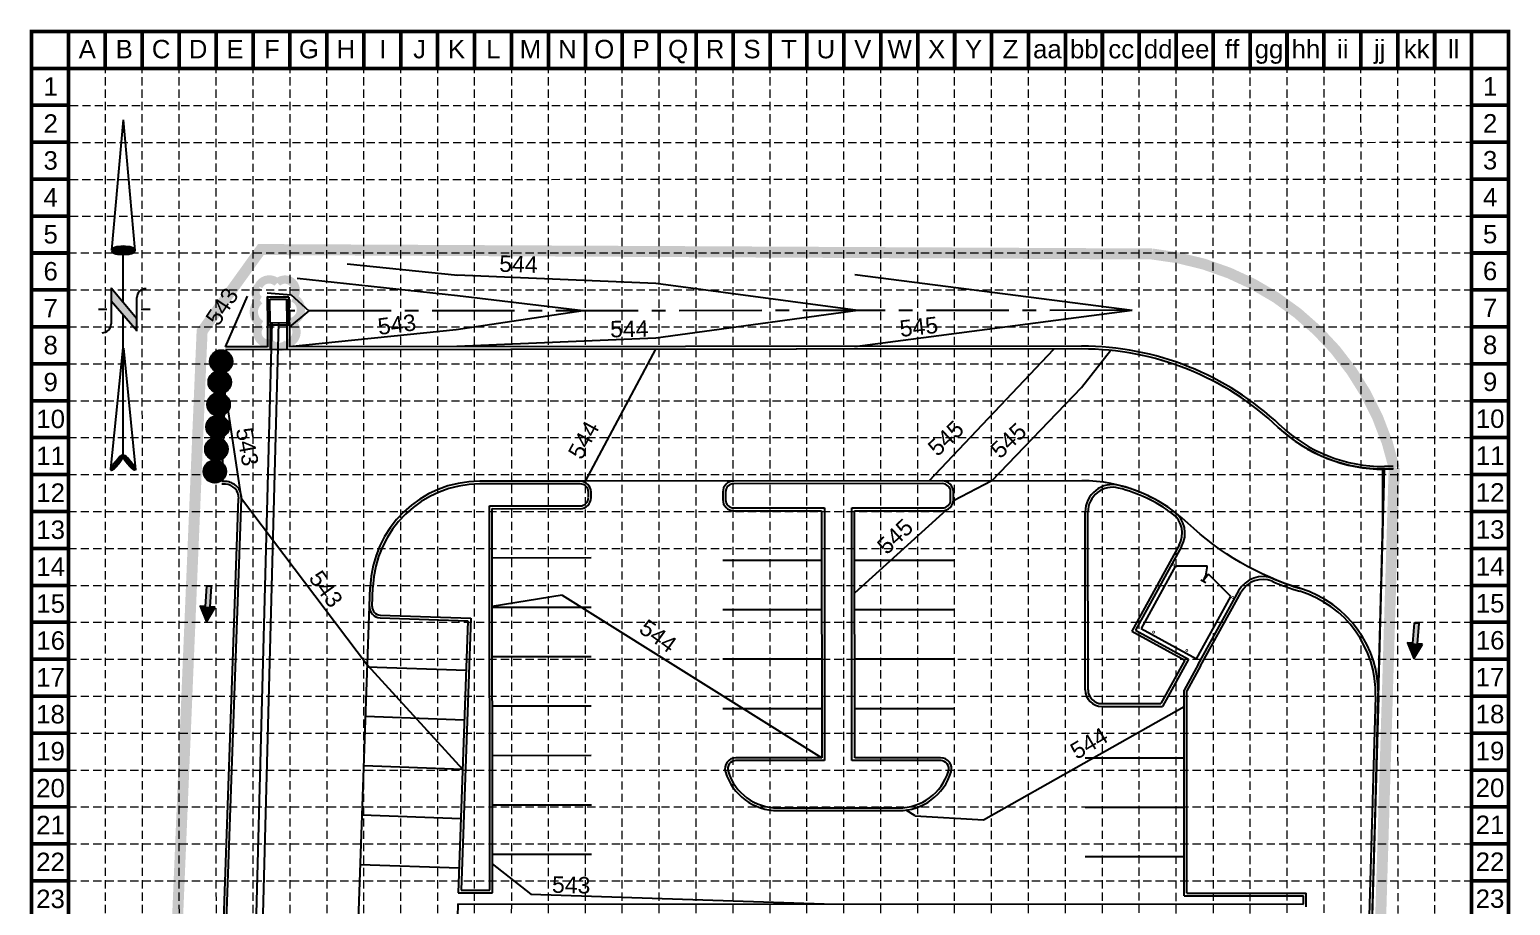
# Model space of a CAD drawing. Header units: inches. Extents: x 9751 to 10021, y 9606 to 10038.
# Drawn here: x 9750.8 to 10020.5, y 9878 to 10037.5 of the extents above; entities that cross this region are included whole.
import ezdxf
from ezdxf.enums import TextEntityAlignment as Align

# ---------------------------------------------------------------- set-up
doc = ezdxf.new("R2010")
doc.units = ezdxf.units.IN
doc.header["$LTSCALE"] = 20
doc.header["$MEASUREMENT"] = 0
for name, pattern in [('CENTER2', [1.125, 0.75, -0.125, 0.125, -0.125]), ('DASHED', [0.75, 0.5, -0.25]), ('HIDDEN', [0.375, 0.25, -0.125])]:
    doc.linetypes.add(name, pattern=pattern)
for name, color, linetype in [('0-curb', 4, 'Continuous'), ('0-firelane', 71, 'CENTER2'), ('0-prkstripe', 1, 'Continuous'), ('002-PROP CONS', 2, 'Continuous'), ('BASE', 7, 'Continuous'), ('CO', 7, 'Continuous'), ('EX STORM SEWER', 4, 'DASHED'), ('GRID', 254, 'HIDDEN'), ('LEGEND', 7, 'Continuous'), ('LIMITS OF DISTURBANCE', 1, 'HIDDEN'), ('NARROW', 7, 'Continuous'), ('SRF-FLT', 7, 'Continuous')]:
    doc.layers.add(name, color=color, linetype=linetype)
doc.layers.add('BKL', color=51, linetype='Continuous', lineweight=20)
doc.styles.get("Standard").update_dxf_attribs({"font": 'ARIAL.TTF'})

# ---------------------------------------------------------------- blocks, each defined once
blk = doc.blocks.new('North Arrow')
at = {"layer": 'NARROW'}
for p, q in [((32.43, 3.06), (32.43, 4.63)), ((0, 0), (22.36, 2)), ((0, 0), (22.33, -2.02)), ((28.77, -2.09), (34.02, 2.32)), ((36.18, 2.33), (30.46, 2.33)), ((36.16, 2.32), (31.04, -2.09)), ((39.1, 0.01), (59.96, 2.11)), ((31.2, -0.05), (21.66, -0.05)), ((21.66, -0.05), (21.66, -0.05)), ((28.77, -2.09), (34.95, -2.09)), ((57.45, -0.05), (33.41, -0.05)), ((59.83, -2.14), (39.04, -0.01)), ((57.69, -0.03), (57.77, -0.01)), ((57.77, -0.05), (57.69, -0.03)), ((32.43, -4.26), (32.43, -2.8))]:
    blk.add_line(p, q, dxfattribs=at)
blk.add_lwpolyline([(22.36, -2.03), (22.59, -1.93, 0.091577), (22.87, -1.44, 0.048306), (23.03, -0.75), (23.07, -0.01), (23.01, 0.82, 0.048306), (22.87, 1.42, 0.091577), (22.59, 1.91), (22.36, 2.01), (22.14, 1.91, 0.091577), (21.86, 1.42, 0.048306), (21.72, 0.82), (21.66, -0.01), (21.72, -0.83, 0.048306), (21.86, -1.44, 0.091577), (22.14, -1.93)], format="xyb", close=True, dxfattribs=at)
for points in [[(57.46, -0.03), (57.44, 0.08, -0.066818), (57.67, 0.47, -0.03073), (58.01, 0.84), (58.52, 1.29), (59.07, 1.7, -0.03073), (59.5, 1.95, -0.066818), (59.93, 2.1), (60.04, 2.06)], [(60.04, 2.06), (60.05, 1.95, -0.066818), (59.82, 1.56, -0.03073), (59.43, 1.14), (58.97, 0.74), (58.42, 0.33, -0.03073), (57.99, 0.08, -0.036692), (57.76, -0.02)], [(57.46, -0.04), (57.44, -0.15, 0.066818), (57.67, -0.54, 0.03073), (58.01, -0.9), (58.52, -1.36), (59.07, -1.77, 0.03073), (59.5, -2.02, 0.066818), (59.93, -2.17), (60.04, -2.13)], [(60.04, -2.13), (60.05, -2.01, 0.066818), (59.82, -1.63, 0.03073), (59.43, -1.2), (58.97, -0.8), (58.42, -0.4, 0.03073), (57.99, -0.15, 0.036692), (57.76, -0.05)]]:
    blk.add_lwpolyline(points, format="xyb", dxfattribs=at)
for centre, start, end in [((30.46, 3.86), 178.8769, 270), ((34.95, -3.62), 358.8769, 90)]:
    blk.add_arc(centre, 1.53, start, end, dxfattribs=at)
for points in [[(23.03, -0.76), (21.67, -0.05), (23.07, -0.05), (21.72, 0.82)], [(23.07, -0.05), (21.72, 0.82), (23.02, 0.75), (21.85, 1.42)], [(23.02, 0.75), (21.85, 1.42), (22.87, 1.44), (22.14, 1.91)], [(22.87, 1.44), (22.14, 1.91), (22.59, 1.91), (22.36, 2)], [(31.05, -2.09), (36.15, 2.36), (28.75, -2.06), (34.01, 2.36)], [(57.44, 0.08), (57.7, -0.01), (57.5, 0.21), (57.77, -0.01)], [(57.45, -0.04), (57.69, -0.02), (57.44, 0.08), (57.7, -0.01)], [(57.5, 0.21), (57.77, -0.01), (57.6, 0.39), (57.94, 0.06)], [(57.6, 0.39), (57.94, 0.06), (57.68, 0.5), (58.07, 0.13)], [(57.68, 0.5), (58.07, 0.13), (57.84, 0.66), (58.29, 0.26)], [(57.84, 0.66), (58.29, 0.26), (58.03, 0.86), (58.52, 0.41)], [(58.03, 0.86), (58.52, 0.41), (58.26, 1.07), (58.73, 0.57)], [(58.26, 1.07), (58.73, 0.57), (58.52, 1.3), (59.05, 0.81)], [(58.52, 1.3), (59.05, 0.81), (58.7, 1.42), (59.26, 0.99)], [(59.26, 1), (58.69, 1.42), (59.45, 1.15), (59, 1.65)], [(59.45, 1.15), (59, 1.65), (59.62, 1.34), (59.28, 1.82)], [(59.62, 1.34), (59.28, 1.82), (59.81, 1.55), (59.49, 1.95)], [(59.81, 1.55), (59.49, 1.95), (59.93, 1.73), (59.69, 2.04)], [(59.93, 1.73), (59.69, 2.04), (60.05, 1.94), (59.93, 2.1)], [(60.05, 1.94), (59.93, 2.1), (60.04, 2.06)], [(22.87, -1.44), (21.72, -0.87), (23.03, -0.76), (21.67, -0.05)], [(22.58, -1.93), (21.86, -1.45), (22.87, -1.44), (21.72, -0.87)], [(22.36, -2.01), (22.14, -1.93), (22.58, -1.93), (21.86, -1.45)], [(57.44, -0.14), (57.69, -0.02), (57.45, -0.04), (57.69, -0.02)], [(57.46, -0.19), (57.7, -0.03), (57.44, -0.14), (57.69, -0.02)], [(57.53, -0.33), (57.76, -0.05), (57.46, -0.19), (57.7, -0.03)], [(57.63, -0.48), (57.9, -0.1), (57.53, -0.33), (57.76, -0.05)], [(57.78, -0.66), (58.09, -0.2), (57.63, -0.48), (57.9, -0.1)], [(57.97, -0.87), (58.34, -0.35), (57.78, -0.66), (58.09, -0.2)], [(58.24, -1.11), (58.61, -0.54), (57.97, -0.87), (58.34, -0.35)], [(58.61, -1.43), (58.93, -0.77), (58.24, -1.11), (58.61, -0.54)], [(58.91, -1.64), (59.2, -1), (58.61, -1.43), (58.93, -0.77)], [(59.12, -1.79), (59.57, -1.36), (58.92, -1.65), (59.2, -1.01)], [(59.35, -1.93), (59.81, -1.62), (59.12, -1.79), (59.57, -1.36)], [(59.54, -1.32), (59.41, -1.18), (59.21, -1.01)], [(59.58, -2.05), (59.93, -1.79), (59.35, -1.93), (59.81, -1.62)], [(59.78, -2.13), (60.05, -2.01), (59.58, -2.05), (59.93, -1.79)], [(59.92, -2.17), (60.04, -2.13), (59.78, -2.13), (60.05, -2.01)]]:
    blk.add_solid(points, dxfattribs=at)
blk = doc.blocks.new('A$C7B77558D')
at = {"layer": 'LEGEND'}
h = blk.add_hatch(dxfattribs=at)
h.set_pattern_fill('ANSI31', color=3, style=0)
h.set_pattern_definition([(45, (-9827.7023, -9593.03148), (-0.0883883476, 0.0883883476), [])])
edge = h.paths.add_edge_path()
edge.add_arc((3.58, 24.5), 2.29, 0, 360)
h = blk.add_hatch(dxfattribs=at)
h.set_pattern_fill('ANSI31', color=3, style=0)
h.set_pattern_definition([(45, (-9828.00544, -9597.22343), (-0.0883883476, 0.0883883476), [])])
edge = h.paths.add_edge_path()
edge.add_arc((3.28, 20.31), 2.29, 0, 360)
h = blk.add_hatch(dxfattribs=at)
h.set_pattern_fill('ANSI31', color=3, style=0)
h.set_pattern_definition([(45, (-9828.21772, -9601.70578), (-0.0883883476, 0.0883883476), [])])
edge = h.paths.add_edge_path()
edge.add_arc((3.06, 15.82), 2.29, 0, 360)
h = blk.add_hatch(dxfattribs=at)
h.set_pattern_fill('ANSI31', color=3, style=0)
h.set_pattern_definition([(45, (-9828.42441, -9606.25155), (-0.0883883476, 0.0883883476), [])])
edge = h.paths.add_edge_path()
edge.add_arc((2.86, 11.28), 2.29, 0, 360)
h = blk.add_hatch(dxfattribs=at)
h.set_pattern_fill('ANSI31', color=3, style=0)
h.set_pattern_definition([(45, (-9828.68278, -9610.74565), (-0.0883883476, 0.0883883476), [])])
edge = h.paths.add_edge_path()
edge.add_arc((2.6, 6.78), 2.29, 0, 360)
h = blk.add_hatch(dxfattribs=at)
h.set_pattern_fill('ANSI31', color=3, style=0)
h.set_pattern_definition([(45, (-9828.99282, -9615.23976), (-0.0883883476, 0.0883883476), [])])
edge = h.paths.add_edge_path()
edge.add_arc((2.29, 2.29), 2.29, 0, 360)
at = {"layer": 'LEGEND', "color": 3}
for centre in [(3.58, 24.5), (3.28, 20.31), (3.06, 15.82), (2.86, 11.28), (2.6, 6.78), (2.29, 2.29)]:
    blk.add_circle(centre, 2.29, dxfattribs=at)
blk = doc.blocks.new('arrow')
blk.add_lwpolyline([(-67, -25.4), (-59.3, -25.4), (-59.6, -56.1), (-51.9, -56.2), (-51.6, -25.5), (-44, -25.5), (-55.3, -2.4), (-67, -25.4)], close=True)
at = {"color": 254}
for points in [[(-44, -25.5), (-67, -25.4), (-55.3, -2.4), (-67, -25.4)], [(-59.6, -56.1), (-51.9, -56.2), (-59.3, -25.4), (-51.6, -25.5)]]:
    blk.add_solid(points, dxfattribs=at)

msp = doc.modelspace()

# ---------------------------------------------------------------- linework, layer by layer
at = {"layer": '0-curb', "color": 7}
for p, q in [((9794.17, 9984.17), (9794.17, 9979.75)), ((9794.67, 9984.17), (9794.67, 9979.25)), ((9797.67, 9984.18), (9797.67, 9979.25)), ((9798.17, 9984.18), (9798.17, 9979.75)), ((9794.17, 9979.75), (9786.52, 9979.74)), ((9942.44, 9979.37), (9786.52, 9979.24)), ((9942.44, 9979.87), (9798.17, 9979.75)), ((9786.52, 9955.23), (9785.85, 9955.25)), ((9851.1, 9955.29), (9832.83, 9955.28)), ((9917.08, 9955.34), (9879.08, 9955.31)), ((9917.08, 9954.84), (9879.08, 9954.81)), ((9782.8, 9765.35), (9789.41, 9952.12)), ((9783.43, 9797.42), (9788.91, 9952.14)), ((9786.5, 9954.73), (9785.83, 9954.75)), ((9851.1, 9954.79), (9832.83, 9954.78)), ((9852.61, 9952.3), (9852.61, 9953.3)), ((9853.11, 9952.28), (9853.11, 9953.3)), ((9877.09, 9953.31), (9877.09, 9951.91)), ((9877.59, 9953.31), (9877.59, 9951.91)), ((9918.59, 9951.91), (9918.59, 9953.34)), ((9919.09, 9951.91), (9919.09, 9953.34)), ((9834.66, 9880.79), (9834.61, 9950.79)), ((9834.61, 9950.79), (9851.11, 9950.78)), ((9835.16, 9880.29), (9835.11, 9950.29)), ((9835.11, 9950.29), (9851.11, 9950.28)), ((9879.09, 9950.41), (9895.59, 9950.41)), ((9879.09, 9949.91), (9895.09, 9949.91)), ((9895.09, 9949.91), (9895.12, 9904.91)), ((9895.59, 9950.41), (9895.62, 9904.41)), ((9900.62, 9904.41), (9900.59, 9950.41)), ((9900.59, 9950.41), (9917.09, 9950.41)), ((9901.12, 9904.91), (9901.09, 9949.91)), ((9901.09, 9949.91), (9917.09, 9949.91)), ((9943.11, 9917.27), (9943.09, 9949.67)), ((9943.61, 9917.27), (9943.59, 9949.67)), ((9960.21, 9943.61), (9951.6, 9927.96)), ((9960.65, 9943.37), (9952.28, 9928.16)), ((9959.57, 9939.85), (9953.3, 9928.46)), ((9812.73, 9932.47), (9812.86, 9935.99)), ((9813.23, 9932.45), (9813.36, 9935.97)), ((9964.16, 9937.32), (9965.05, 9936.83)), ((9963.38, 9922.91), (9969.64, 9934.31)), ((9963.67, 9921.9), (9971.05, 9935.31)), ((9964.11, 9921.66), (9971.49, 9935.07)), ((9814.68, 9930.9), (9831.17, 9930.31)), ((9814.66, 9930.4), (9830.65, 9929.83)), ((9830.65, 9929.83), (9828.9, 9880.29)), ((9831.17, 9930.31), (9829.41, 9880.79)), ((9951.6, 9927.96), (9961.24, 9922.66)), ((9952.28, 9928.16), (9961.92, 9922.86)), ((9953.3, 9928.46), (9963.38, 9922.91)), ((9961.24, 9922.66), (9956.9, 9914.77)), ((9961.92, 9922.86), (9957.2, 9914.27)), ((9963.67, 9921.9), (9961.12, 9917.24)), ((9964.11, 9921.66), (9961.62, 9917.12)), ((9961.11, 9879.77), (9961.12, 9917.24)), ((9961.61, 9880.27), (9961.62, 9917.12)), ((9946.12, 9914.77), (9956.9, 9914.77)), ((9995.99, 9916.09), (9992.13, 9782.38)), ((9996.49, 9916.08), (9992.63, 9782.36)), ((9946.11, 9914.27), (9957.2, 9914.27)), ((9895.62, 9904.41), (9879.38, 9904.41)), ((9895.12, 9904.91), (9879.48, 9904.91)), ((9916.87, 9904.41), (9900.62, 9904.41)), ((9916.76, 9904.91), (9901.12, 9904.91)), ((9887.12, 9895.78), (9898.13, 9895.78)), ((9898.13, 9895.78), (9909.12, 9895.78)), ((9887.12, 9895.28), (9898.13, 9895.28)), ((9898.13, 9895.28), (9909.12, 9895.28)), ((9828.9, 9880.29), (9835.16, 9880.29)), ((9829.41, 9880.79), (9834.66, 9880.79)), ((9961.11, 9879.77), (9982.86, 9879.76)), ((9961.61, 9880.27), (9983.36, 9880.26)), ((9982.86, 9878.26), (9982.86, 9879.76)), ((9983.36, 9877.76), (9983.36, 9880.26)), ((9828.83, 9878.29), (9828.74, 9875.86)), ((9828.83, 9878.29), (9982.86, 9878.26))]:
    msp.add_line(p, q, dxfattribs=at)
for points in [[(9999.21, 9957.96), (9997.62, 9957.96)], [(9999.12, 9957.46), (9997.62, 9957.46)], [(9959.57, 9939.85), (9965.32, 9939.85)], [(9969.64, 9934.31), (9965.58, 9938.37)]]:
    msp.add_lwpolyline(points, dxfattribs=at)
at = {"layer": '0-curb', "color": 7, "const_width": 0.125}
for points in [[(9959.05, 9940.03, 1), (9959.42, 9940.03, 1)], [(9969.78, 9934.13, 1), (9970.16, 9934.13, 1)], [(9955.37, 9927.79, 1), (9955.75, 9927.79, 1)], [(9961.42, 9924.46, 1), (9961.79, 9924.46, 1)]]:
    msp.add_lwpolyline(points, format="xyb", close=True, dxfattribs=at)
at = {"layer": '0-curb', "color": 7}
for centre, radius, start, end in [((9942.48, 9927.37), 52.5, 46.5093, 90.0485), ((9942.48, 9927.37), 52, 46.5093, 90.0485), ((9997.48, 9985.46), 28, 226.6289, 270.2144), ((9997.48, 9985.46), 27.5, 226.6289, 270.2144), ((9786.42, 9952.23), 3, 357.9714, 88.0636), ((9832.85, 9935.28), 20, 90.045, 177.9714), ((9851.11, 9953.29), 2, 0.045, 90.045), ((9879.09, 9953.31), 2, 90.045, 180.045), ((9917.09, 9953.34), 2, 0.045, 90.045), ((9917.09, 9953.34), 1.5, 0.045, 90.045), ((9786.42, 9952.23), 2.5, 357.9714, 88.0636), ((9832.85, 9935.28), 19.5, 90.045, 177.9714), ((9851.11, 9953.29), 1.5, 0.045, 90.045), ((9851.11, 9952.28), 2, 269.9915, 0.045), ((9851.11, 9952.28), 1.5, 269.9915, 0.045), ((9879.09, 9953.31), 1.5, 90.045, 180.045), ((9948.09, 9949.67), 5, 75.8994, 180.045), ((9948.09, 9949.67), 4.5, 75.8994, 180.045), ((9942.48, 9927.37), 27.5, 53.19, 75.8994), ((9942.48, 9927.37), 28, 53.19, 75.8994), ((9879.09, 9951.91), 2, 180.045, 269.9915), ((9879.09, 9951.91), 1.5, 180.045, 269.9915), ((9917.09, 9951.91), 1.5, 269.9915, 0.045), ((9917.09, 9951.91), 2, 269.9915, 0.045), ((9956.27, 9945.78), 5, 331.1976, 53.19), ((9956.27, 9945.78), 4.5, 331.1976, 53.19), ((9959.57, 9939.85), 5.75, 331.1976, 0), ((9969.64, 9934.31), 5.75, 135, 151.1976), ((9975.43, 9932.9), 5, 67.2399, 151.1976), ((9975.43, 9932.9), 4.5, 67.2399, 151.1976), ((9997.48, 9985.46), 52.5, 247.2399, 253.0523), ((9997.48, 9985.46), 52, 247.2399, 253.0523), ((9976.5, 9916.59), 19.5, 358.5344, 73.0523), ((9976.5, 9916.59), 20, 358.5344, 73.0523), ((9814.73, 9932.4), 2, 177.9714, 267.9714), ((9814.73, 9932.4), 1.5, 177.9714, 267.9714), ((9946.11, 9917.27), 3, 180.045, 269.9915), ((9946.11, 9917.27), 2.5, 180.045, 269.9915), ((9879.48, 9902.91), 2, 89.9857, 197.2081), ((9879.48, 9902.91), 1.5, 89.9857, 197.2081), ((9916.76, 9902.91), 2, 342.7804, 89.9914), ((9916.76, 9902.91), 1.5, 342.7804, 89.9914), ((9887.12, 9905.28), 10, 197.2081, 269.9915), ((9887.12, 9905.28), 9.5, 197.2081, 269.9915), ((9909.12, 9905.28), 9.5, 270.0085, 342.7804), ((9909.12, 9905.28), 10, 270.0085, 342.7804)]:
    msp.add_arc(centre, radius, start, end, dxfattribs=at)
at = {"layer": '0-firelane', "color": 7, "linetype": 'Continuous'}
msp.add_line((9786.52, 9955.23), (9785.85, 9955.25), dxfattribs=at)
at = {"layer": '0-firelane', "color": 7, "linetype": 'Continuous', "ltscale": 0.5}
for p, q in [((9996.49, 9916.08), (9997.59, 9957.46)), ((9782.8, 9765.35), (9789.41, 9952.12)), ((9807.46, 9783.7), (9812.86, 9935.99))]:
    msp.add_line(p, q, dxfattribs=at)
at = {"layer": '0-firelane', "color": 7, "linetype": 'Continuous'}
msp.add_lwpolyline([(9786.66, 9979.24), (9785.85, 9955.25)], dxfattribs=at)
at = {"layer": '0-firelane', "color": 7, "linetype": 'Continuous', "ltscale": 0.5}
for points in [[(9997.59, 9957.46, -0.19227), (9978.27, 9965.09, 0.192291), (9942.44, 9979.37), (9786.66, 9979.24)], [(9982.33, 9935.72, -0.115806), (9961.77, 9947.66, 0.192523), (9942.46, 9955.37), (9832.83, 9955.28)]]:
    msp.add_lwpolyline(points, format="xyb", dxfattribs=at)
at = {"layer": '0-firelane', "color": 7, "linetype": 'Continuous'}
msp.add_arc((9786.42, 9952.23), 3, 357.9714, 88.0636, dxfattribs=at)
at = {"layer": '0-firelane', "color": 7, "linetype": 'Continuous', "ltscale": 0.5}
for centre, start, end in [((9832.85, 9935.28), 90.045, 177.9714), ((9976.5, 9916.59), 358.5344, 73.0523)]:
    msp.add_arc(centre, 20, start, end, dxfattribs=at)
at = {"layer": '0-prkstripe', "color": 253}
for p, q in [((9853.11, 9941.3), (9835.11, 9941.28)), ((9877.12, 9940.91), (9895.12, 9940.91)), ((9901.12, 9940.91), (9919.12, 9940.91)), ((9853.12, 9932.3), (9835.12, 9932.28)), ((9877.12, 9931.91), (9895.12, 9931.91)), ((9901.12, 9931.91), (9919.12, 9931.91)), ((9853.13, 9923.3), (9835.13, 9923.28)), ((9877.12, 9922.91), (9895.12, 9922.91)), ((9901.12, 9922.91), (9919.12, 9922.91)), ((9812.34, 9921.47), (9830.33, 9920.84)), ((9812.02, 9912.48), (9830.01, 9911.84)), ((9853.14, 9914.3), (9835.14, 9914.28)), ((9877.12, 9913.91), (9895.12, 9913.91)), ((9901.12, 9913.91), (9919.12, 9913.91)), ((9853.14, 9905.3), (9835.14, 9905.28)), ((9943.12, 9904.9), (9961.12, 9904.9)), ((9811.71, 9903.48), (9829.7, 9902.85)), ((9853.15, 9896.3), (9835.15, 9896.28)), ((9943.11, 9895.9), (9961.11, 9895.9)), ((9811.39, 9894.49), (9829.38, 9893.85)), ((9811.07, 9885.5), (9829.06, 9884.86)), ((9853.16, 9887.3), (9835.16, 9887.28)), ((9943.11, 9886.9), (9961.11, 9886.9))]:
    msp.add_line(p, q, dxfattribs=at)
at = {"layer": '002-PROP CONS', "color": 35}
for points in [[(9828.84, 9992.78), (9808.68, 9994.79)], [(9864.9, 9991.32), (9828.66, 9992.8)], [(9901.13, 9992.91), (9951.67, 9986.41)], [(9828.76, 9989.03), (9799.57, 9992.18)], [(9901.67, 9986.37), (9864.9, 9991.32)], [(9786.52, 9979.74), (9790.51, 9988.97)], [(9794.11, 9989.62), (9798.45, 9989.24)], [(9798.45, 9989.24), (9801.67, 9986.29)], [(9851.67, 9986.33), (9828.76, 9989.03)], [(9801.67, 9986.29), (9798.11, 9983.36)], [(9851.67, 9986.33), (9828.55, 9982.83)], [(9901.67, 9986.37), (9864.91, 9981.36)], [(9901.14, 9979.83), (9951.67, 9986.41)], [(9828.55, 9982.83), (9798.17, 9979.75)], [(9864.91, 9981.36), (9828.67, 9979.83)], [(9852.08, 9955.3), (9864.91, 9979.36)], [(9914.7, 9955.34), (9937.37, 9979.36)], [(9942.44, 9972.37), (9947.71, 9979.1)], [(9926.08, 9955.35), (9942.44, 9972.37)], [(9789.41, 9952.12), (9786.61, 9970.8)], [(9926.08, 9955.35), (9919.09, 9951.71)], [(9789.41, 9952.12), (9812.35, 9921.78)], [(9917.76, 9950.02), (9901.1, 9934.91)], [(9847.82, 9934.52), (9835.11, 9932.44)], [(9847.82, 9934.52), (9895.12, 9904.91)], [(9812.35, 9921.78), (9829.69, 9902.81)], [(9924.59, 9893.58), (9961.12, 9914.27)], [(9912.12, 9894.35), (9910.48, 9895.37)], [(9912.12, 9894.35), (9924.59, 9893.58)], [(9835.11, 9885.57), (9842.15, 9880.04)], [(9842.15, 9880.04), (9895.54, 9878.29)]]:
    msp.add_lwpolyline(points, dxfattribs=at)
at = {"layer": 'BASE', "color": 9}
msp.add_line((9757.9, 10030.47), (10013.48, 10030.47), dxfattribs=at)
at = {"layer": 'BASE', "const_width": 0.673}
for points in [[(9757.9, 10037.2), (9751.17, 10037.2)], [(9757.9, 10037.2), (9757.9, 10030.47)], [(9764.62, 10037.2), (9764.62, 10030.47)], [(9771.35, 10037.2), (9771.35, 10030.47)], [(9778.07, 10037.2), (9778.07, 10030.47)], [(9784.8, 10037.2), (9784.8, 10030.47)], [(9791.53, 10037.2), (9791.53, 10030.47)], [(9798.25, 10037.2), (9798.25, 10030.47)], [(9804.98, 10037.2), (9804.98, 10030.47)], [(9811.7, 10037.2), (9811.7, 10030.47)], [(9818.43, 10037.2), (9818.43, 10030.47)], [(9825.15, 10037.2), (9825.15, 10030.47)], [(9831.88, 10037.2), (9831.88, 10030.47)], [(9838.61, 10037.2), (9838.61, 10030.47)], [(9845.33, 10037.2), (9845.33, 10030.47)], [(9852.06, 10037.2), (9852.06, 10030.47)], [(9858.78, 10037.2), (9858.78, 10030.47)], [(9865.51, 10037.2), (9865.51, 10030.47)], [(9872.24, 10037.2), (9872.24, 10030.47)], [(9878.96, 10037.2), (9878.96, 10030.47)], [(9885.69, 10037.2), (9885.69, 10030.47)], [(9892.41, 10037.2), (9892.41, 10030.47)], [(9899.14, 10037.2), (9899.14, 10030.47)], [(9905.86, 10037.2), (9905.86, 10030.47)], [(9912.59, 10037.2), (9912.59, 10030.47)], [(9919.32, 10037.2), (9919.32, 10030.47)], [(9926.04, 10037.2), (9926.04, 10030.47)], [(9932.77, 10037.2), (9932.77, 10030.47)], [(9939.49, 10037.2), (9939.49, 10030.47)], [(9946.22, 10037.2), (9946.22, 10030.47)], [(9952.94, 10037.2), (9952.94, 10030.47)], [(9959.67, 10037.2), (9959.67, 10030.47)], [(9966.4, 10037.2), (9966.4, 10030.47)], [(9973.12, 10037.2), (9973.12, 10030.47)], [(9979.85, 10037.2), (9979.85, 10030.47)], [(9986.57, 10037.2), (9986.57, 10030.47)], [(9993.3, 10037.2), (9993.3, 10030.47)], [(10000.03, 10037.2), (10000.03, 10030.47)], [(10006.75, 10037.2), (10006.75, 10030.47)], [(10013.48, 10037.2), (10013.48, 10030.47)], [(9757.9, 10030.47), (9751.17, 10030.47)], [(10020.2, 10030.47), (10013.48, 10030.47)], [(9757.9, 10023.75), (9751.17, 10023.75)], [(10020.2, 10023.75), (10013.48, 10023.75)], [(9757.9, 10017.02), (9751.17, 10017.02)], [(10020.2, 10017.02), (10013.48, 10017.02)], [(9757.9, 10010.3), (9751.17, 10010.3)], [(10020.2, 10010.3), (10013.48, 10010.3)], [(9757.9, 10003.57), (9751.17, 10003.57)], [(10020.2, 10003.57), (10013.48, 10003.57)], [(9757.9, 9996.85), (9751.17, 9996.85)], [(10020.2, 9996.85), (10013.48, 9996.85)], [(9757.9, 9990.12), (9751.17, 9990.12)], [(10020.2, 9990.12), (10013.48, 9990.12)], [(9757.9, 9983.39), (9751.17, 9983.39)], [(10020.2, 9983.39), (10013.48, 9983.39)], [(9757.9, 9976.67), (9751.17, 9976.67)], [(10020.2, 9976.67), (10013.48, 9976.67)], [(9757.9, 9969.94), (9751.17, 9969.94)], [(10020.2, 9969.94), (10013.48, 9969.94)], [(9757.9, 9963.22), (9751.17, 9963.22)], [(10020.2, 9963.22), (10013.48, 9963.22)], [(9757.9, 9956.49), (9751.17, 9956.49)], [(10020.2, 9956.49), (10013.48, 9956.49)], [(9757.9, 9949.77), (9751.17, 9949.77)], [(10020.2, 9949.77), (10013.48, 9949.77)], [(9757.9, 9943.04), (9751.17, 9943.04)], [(10020.2, 9943.04), (10013.48, 9943.04)], [(9757.9, 9936.31), (9751.17, 9936.31)], [(10020.2, 9936.31), (10013.48, 9936.31)], [(9757.9, 9929.59), (9751.17, 9929.59)], [(10020.2, 9929.59), (10013.48, 9929.59)], [(9757.9, 9922.86), (9751.17, 9922.86)], [(10020.2, 9922.86), (10013.48, 9922.86)], [(9757.9, 9916.14), (9751.17, 9916.14)], [(10020.2, 9916.14), (10013.48, 9916.14)], [(9757.9, 9909.41), (9751.17, 9909.41)], [(10020.2, 9909.41), (10013.48, 9909.41)], [(9757.9, 9902.68), (9751.17, 9902.68)], [(10020.2, 9902.68), (10013.48, 9902.68)], [(9757.9, 9895.96), (9751.17, 9895.96)], [(10020.2, 9895.96), (10013.48, 9895.96)], [(9757.9, 9889.23), (9751.17, 9889.23)], [(10020.2, 9889.23), (10013.48, 9889.23)], [(9757.9, 9882.51), (9751.17, 9882.51)], [(10020.2, 9882.51), (10013.48, 9882.51)]]:
    msp.add_lwpolyline(points, dxfattribs=at)
for points in [[(10020.2, 9606.75), (10020.2, 10037.2), (9751.17, 10037.2), (9751.17, 9606.75)], [(10013.48, 9613.47), (10013.48, 10030.47), (9757.9, 10030.47), (9757.9, 9613.47)]]:
    msp.add_lwpolyline(points, close=True, dxfattribs=at)
at = {"layer": 'BKL'}
msp.add_polyline3d([(9798.03, 9988.82, 541.99), (9794.18, 9988.85, 541.75), (9794.24, 9983.79, 541.49), (9798.1, 9983.76, 541.9), (9798.03, 9988.82, 541.99)], dxfattribs=at)
msp.add_polyline3d([(9798.03, 9988.82, 541.99), (9794.18, 9988.85, 541.75), (9794.24, 9983.79, 541.49), (9798.1, 9983.76, 541.9), (9798.03, 9988.82, 541.99)], dxfattribs=at)
msp.add_polyline3d([(9798.03, 9988.82, 541.99), (9794.18, 9988.85, 541.75), (9794.24, 9983.79, 541.49), (9798.1, 9983.76, 541.9), (9798.03, 9988.82, 541.99)], dxfattribs=at)
msp.add_polyline3d([(9798.03, 9988.82, 541.99), (9794.18, 9988.85, 541.75), (9794.24, 9983.79, 541.49), (9798.1, 9983.76, 541.9), (9798.03, 9988.82, 541.99)], dxfattribs=at)
at = {"layer": 'CO', "color": 5}
for p, q in [((9794.18, 9988.85), (9798.03, 9988.82)), ((9794.24, 9983.79), (9794.18, 9988.85)), ((9794.18, 9988.85), (9798.03, 9988.82)), ((9794.24, 9983.79), (9794.18, 9988.85)), ((9794.18, 9988.85), (9798.03, 9988.82)), ((9794.24, 9983.79), (9794.18, 9988.85)), ((9794.18, 9988.85), (9798.03, 9988.82)), ((9794.24, 9983.79), (9794.18, 9988.85)), ((9794.58, 9988.45), (9797.64, 9988.42)), ((9794.64, 9984.19), (9794.58, 9988.45)), ((9794.58, 9988.45), (9797.64, 9988.42)), ((9794.64, 9984.19), (9794.58, 9988.45)), ((9794.58, 9988.45), (9797.64, 9988.42)), ((9794.64, 9984.19), (9794.58, 9988.45)), ((9794.58, 9988.45), (9797.64, 9988.42)), ((9794.64, 9984.19), (9794.58, 9988.45)), ((9797.64, 9988.42), (9797.7, 9984.16)), ((9797.64, 9988.42), (9797.7, 9984.16)), ((9797.64, 9988.42), (9797.7, 9984.16)), ((9797.64, 9988.42), (9797.7, 9984.16)), ((9798.03, 9988.82), (9798.1, 9983.76)), ((9798.03, 9988.82), (9798.1, 9983.76)), ((9798.03, 9988.82), (9798.1, 9983.76)), ((9798.03, 9988.82), (9798.1, 9983.76)), ((9794.24, 9983.79), (9798.1, 9983.76)), ((9794.24, 9983.79), (9798.1, 9983.76)), ((9794.24, 9983.79), (9798.1, 9983.76)), ((9794.24, 9983.79), (9798.1, 9983.76)), ((9794.64, 9984.19), (9797.7, 9984.16)), ((9794.64, 9984.19), (9797.7, 9984.16)), ((9794.64, 9984.19), (9797.7, 9984.16)), ((9794.64, 9984.19), (9797.7, 9984.16))]:
    msp.add_line(p, q, dxfattribs=at)
at = {"layer": 'EX STORM SEWER', "color": 5, "linetype": 'CENTER2'}
msp.add_line((9951.67, 9986.41), (9797.67, 9986.29), dxfattribs=at)
at = {"layer": 'EX STORM SEWER', "color": 5, "linetype": 'Continuous'}
for p, q in [((9789.66, 9783.65), (9795.04, 9984.21)), ((9790.04, 9751.93), (9796.23, 9984.15))]:
    msp.add_line(p, q, dxfattribs=at)
at = {"layer": 'GRID', "color": 252, "linetype": 'HIDDEN', "lineweight": 0, "ltscale": 0.3}
for p, q in [((9845.33, 9640.37), (9845.33, 10030.47)), ((9852.06, 9640.36), (9852.06, 10030.47)), ((9858.78, 9640.36), (9858.78, 10030.47)), ((9865.51, 9640.36), (9865.51, 10030.47)), ((9872.24, 9640.36), (9872.24, 10030.47)), ((9878.96, 9640.36), (9878.96, 10030.47)), ((9885.69, 9640.36), (9885.69, 10030.47)), ((9892.41, 9640.36), (9892.41, 10030.47)), ((9899.14, 9640.36), (9899.14, 10030.47)), ((9905.86, 9640.36), (9905.86, 10030.47)), ((9912.59, 9640.36), (9912.59, 10030.47)), ((9919.32, 9640.35), (9919.32, 10030.47)), ((9926.04, 9640.35), (9926.04, 10030.47)), ((9932.77, 9640.35), (9932.77, 10030.47)), ((9939.49, 9640.35), (9939.49, 10030.47)), ((9946.25, 9640.37), (9946.22, 10030.47)), ((9952.97, 9640.4), (9952.94, 10030.47)), ((9959.69, 9640.32), (9959.67, 10030.47)), ((9966.48, 9640.38), (9966.43, 10030.63)), ((9973.17, 9640.31), (9973.15, 10030.63)), ((9979.9, 9640.39), (9979.88, 10030.63)), ((9986.64, 9640.42), (9986.6, 10030.63)), ((9993.35, 9640.36), (9993.33, 10030.63)), ((10000.09, 9640.27), (10000.06, 10030.63)), ((10006.82, 9640.29), (10006.78, 10030.63)), ((9764.68, 9640.38), (9764.65, 10030.22)), ((9771.44, 9640.38), (9771.35, 10030.22)), ((9778.14, 9640.38), (9778.08, 10030.2)), ((9784.91, 9640.38), (9784.8, 10030.19)), ((9791.57, 9640.37), (9791.54, 10030.24)), ((9798.25, 9640.37), (9798.28, 10030.23)), ((9805.03, 9640.37), (9804.99, 10030.21)), ((9811.78, 9640.37), (9811.71, 10030.21)), ((9818.45, 9640.37), (9818.45, 10030.21)), ((9825.2, 9640.37), (9825.19, 10030.21)), ((9831.88, 9640.37), (9831.89, 10030.21)), ((9838.61, 9640.37), (9838.65, 10030.2)), ((9758.2, 10023.7), (10013.37, 10023.74)), ((9758.2, 10016.96), (10013.37, 10017.01)), ((9758.16, 10010.25), (10013.48, 10010.3)), ((9758.15, 10003.53), (10013.48, 10003.57)), ((9757.9, 9996.85), (10013.48, 9996.85)), ((9757.9, 9990.12), (10013.48, 9990.12)), ((9757.9, 9983.39), (10013.48, 9983.39)), ((9757.9, 9976.67), (10013.48, 9976.67)), ((9757.9, 9969.94), (10013.48, 9969.94)), ((9757.9, 9963.22), (10013.48, 9963.22)), ((9757.9, 9956.49), (10013.48, 9956.49)), ((9757.9, 9949.77), (10013.48, 9949.77)), ((9757.9, 9943.04), (10013.48, 9943.04)), ((9757.9, 9936.31), (10013.48, 9936.31)), ((9757.9, 9929.59), (10013.48, 9929.59)), ((9757.9, 9922.86), (10013.48, 9922.86)), ((9757.9, 9916.14), (10013.48, 9916.14)), ((9757.9, 9909.41), (10013.48, 9909.41)), ((9757.9, 9902.68), (10013.48, 9902.68)), ((9757.9, 9895.96), (10013.48, 9895.96)), ((9757.9, 9889.23), (10013.48, 9889.23)), ((9757.9, 9882.51), (10013.48, 9882.51))]:
    msp.add_line(p, q, dxfattribs=at)
at = {"layer": 'LEGEND', "color": 170, "ltscale": 100, "const_width": 1.51}
msp.add_lwpolyline([(9793, 9983.81, 0.520567), (9793, 9983.81, 0.765195), (9794.72, 9980.39, 0.417879), (9797.82, 9980.37, 0.6649), (9798.42, 9984.28, 0.744833), (9798.79, 9988.69, 0.975642), (9795.95, 9991.44, 0.520567), (9792.53, 9990.76, 0.520567), (9792.76, 9988.25, 0.540264), (9793, 9983.81)], format="xyb", close=True, dxfattribs=at)
at = {"layer": 'LIMITS OF DISTURBANCE', "ltscale": 2, "const_width": 2}
msp.add_lwpolyline([(9955.33, 9680.83), (9771.91, 9681.33), (9772.98, 9760.85), (9782.25, 9982.59), (9792.95, 9997.48), (9955.25, 9996.67, -0.323918), (9999.37, 9957.73), (9993.22, 9752.51, -0.278067), (9987.41, 9741.53, 0.218153), (9981.9, 9730.76), (9981.73, 9702.9, -0.352131), (9962.93, 9680.94), (9955.33, 9680.83)], format="xyb", close=True, dxfattribs=at)
at = {"layer": 'SRF-FLT', "color": 5}
msp.add_polyline3d([(9798.03, 9988.82, 541.99), (9794.18, 9988.85, 541.75), (9794.24, 9983.79, 541.49), (9798.1, 9983.76, 541.9), (9798.03, 9988.82, 541.99)], dxfattribs=at)
msp.add_polyline3d([(9798.03, 9988.82, 541.99), (9794.18, 9988.85, 541.75), (9794.24, 9983.79, 541.49), (9798.1, 9983.76, 541.9), (9798.03, 9988.82, 541.99)], dxfattribs=at)
msp.add_polyline3d([(9798.03, 9988.82, 541.99), (9794.18, 9988.85, 541.75), (9794.24, 9983.79, 541.49), (9798.1, 9983.76, 541.9), (9798.03, 9988.82, 541.99)], dxfattribs=at)
msp.add_polyline3d([(9798.03, 9988.82, 541.99), (9794.18, 9988.85, 541.75), (9794.24, 9983.79, 541.49), (9798.1, 9983.76, 541.9), (9798.03, 9988.82, 541.99)], dxfattribs=at)
at = {"layer": 'SRF-FLT'}
msp.add_polyline3d([(9991.71, 9751.61, 542.43), (9992.14, 9766.56, 542.47), (9992.39, 9777.51, 542.52), (9992.71, 9785.7, 542.67), (9993.09, 9796.25, 542.86), (9993.88, 9824.6, 543.23), (9994.52, 9846.89, 543.48), (9994.99, 9863, 543.56), (9995.9, 9893.85, 543.95), (9996.42, 9913.28, 544.1), (9996.65, 9922.44, 544.16), (9997.07, 9938.23, 544.2), (9997.33, 9948.01, 544.24), (9997.3, 9957.56, 544.28), (9999.25, 9957.58, 544.31)], dxfattribs=at)

# ---------------------------------------------------------------- block references
at = {"xscale": 0.1199999999994754, "zscale": 0.12, "rotation": 176.2227420735612}
for p, yscale in [((9776.41, 9929.84), 0.1199999999989689), ((9996.33, 9923.12), 0.119999999998969)]:
    msp.add_blockref('arrow', p, dxfattribs=dict(at, yscale=yscale))
at = {"layer": 'BASE', "xscale": 1.0625, "yscale": 1.0625, "zscale": 1.0625, "rotation": 270}
msp.add_blockref('North Arrow', (9767.9, 10021.08), dxfattribs=at)
at = {"layer": 'LEGEND', "color": 3, "xscale": 0.902499999999975, "yscale": 0.902499999999975, "zscale": 0.9025}
msp.add_blockref('A$C7B77558D', (9782.5, 9954.99), dxfattribs=at)

# ---------------------------------------------------------------- texts
at = {"layer": '002-PROP CONS', "color": 35, "char_height": 3, "width": 257.3563, "attachment_point": 1}
for s, insert, rotation in [('544', (9836.43, 9996.44), 358.147), ('543', (9782.69, 9985.01), 56.7228), ('543', (9814.07, 9984.9), 7.0696), ('544', (9856.54, 9984.48), 0.9205), ('545', (9909.15, 9984.54), 6.2738), ('544', (9848.75, 9960.45), 61.331), ('545', (9914.13, 9961.82), 43.2705), ('545', (9925.53, 9961.4), 43.2705), ('543', (9791.33, 9965.27), 280.4643), ('545', (9904.88, 9943.93), 43.2705), ('543', (9803.97, 9939.37), 306.0279), ('544', (9863.35, 9930.36), 324.1986), ('544', (9940.02, 9907.09), 30.371), ('543', (9846.02, 9883.33), 358.7026)]:
    msp.add_mtext(s, dxfattribs=dict(at, insert=insert, rotation=rotation))
at = {"layer": 'BASE'}
for s, height, p in [('bb', 3.363, (9942.94, 10033.99)), ('dd', 3.363, (9956.39, 10033.99)), ('ff', 3.363, (9969.84, 10033.99)), ('hh', 3.363, (9983.29, 10033.99)), ('ii', 3.363, (9990.02, 10033.99)), ('jj', 3.363, (9996.74, 10033.99)), ('kk', 3.363, (10003.47, 10033.99)), ('ll', 3.363, (10010.2, 10033.99)), ('A', 3.36, (9761.34, 10033.99)), ('B', 3.36, (9768.07, 10033.99)), ('C', 3.36, (9774.79, 10033.99)), ('D', 3.36, (9781.52, 10033.99)), ('E', 3.36, (9788.24, 10033.99)), ('F', 3.36, (9794.97, 10033.99)), ('G', 3.36, (9801.7, 10033.99)), ('H', 3.36, (9808.42, 10033.99)), ('I', 3.36, (9815.15, 10033.99)), ('J', 3.36, (9821.87, 10033.99)), ('K', 3.36, (9828.6, 10033.99)), ('L', 3.36, (9835.32, 10033.99)), ('M', 3.36, (9842.05, 10033.99)), ('N', 3.36, (9848.78, 10033.99)), ('O', 3.36, (9855.5, 10033.99)), ('P', 3.36, (9862.23, 10033.99)), ('Q', 3.36, (9868.95, 10033.99)), ('R', 3.36, (9875.68, 10033.99)), ('S', 3.36, (9882.41, 10033.99)), ('T', 3.36, (9889.13, 10033.99)), ('U', 3.36, (9895.86, 10033.99)), ('V', 3.36, (9902.58, 10033.99)), ('W', 3.36, (9909.31, 10033.99)), ('X', 3.36, (9916.03, 10033.99)), ('Y', 3.36, (9922.76, 10033.99)), ('Z', 3.36, (9929.49, 10033.99)), ('aa', 3.363, (9936.21, 10033.99)), ('cc', 3.363, (9949.66, 10033.99)), ('ee', 3.363, (9963.12, 10033.99)), ('gg', 3.363, (9976.57, 10033.99)), ('1', 3.36, (9754.66, 10027.19)), ('1', 3.36, (9754.67, 10027.16)), ('1', 3.36, (10016.85, 10027.2)), ('2', 3.36, (9754.67, 10020.43)), ('2', 3.36, (10016.85, 10020.47)), ('3', 3.36, (9754.67, 10013.71)), ('3', 3.36, (10016.85, 10013.75)), ('4', 3.36, (9754.67, 10006.98)), ('4', 3.36, (10016.85, 10007.02)), ('5', 3.36, (9754.67, 10000.26)), ('5', 3.36, (10016.85, 10000.3)), ('6', 3.36, (10016.85, 9993.57)), ('6', 3.36, (9754.67, 9993.53)), ('7', 3.36, (9754.67, 9986.8)), ('7', 3.36, (10016.85, 9986.85)), ('8', 3.36, (9754.67, 9980.08)), ('8', 3.36, (10016.85, 9980.12)), ('9', 3.36, (9754.67, 9973.35)), ('9', 3.36, (10016.85, 9973.39)), ('10', 3.363, (9754.67, 9966.63)), ('10', 3.363, (10016.85, 9966.67)), ('11', 3.363, (9754.67, 9959.9)), ('11', 3.363, (10016.85, 9959.94)), ('12', 3.363, (9754.66, 9953.2)), ('12', 3.363, (10016.85, 9953.24)), ('13', 3.363, (9754.67, 9946.45)), ('13', 3.363, (10016.85, 9946.49)), ('14', 3.363, (9754.67, 9939.72)), ('14', 3.363, (10016.85, 9939.76)), ('15', 3.363, (9754.67, 9933)), ('15', 3.363, (10016.85, 9933.04)), ('16', 3.363, (9754.67, 9926.27)), ('16', 3.363, (10016.85, 9926.31)), ('17', 3.363, (9754.64, 9919.56)), ('17', 3.363, (10016.83, 9919.61)), ('18', 3.363, (9754.64, 9912.84)), ('18', 3.363, (10016.83, 9912.88)), ('19', 3.363, (9754.64, 9906.11)), ('19', 3.363, (10016.83, 9906.15)), ('20', 3.363, (9754.64, 9899.39)), ('20', 3.363, (10016.83, 9899.43)), ('21', 3.363, (9754.64, 9892.66)), ('21', 3.363, (10016.83, 9892.7)), ('22', 3.363, (9754.64, 9885.94)), ('22', 3.363, (10016.83, 9885.98)), ('23', 3.363, (9754.64, 9879.21)), ('23', 3.363, (10016.83, 9879.25))]:
    msp.add_text(s, height=height, dxfattribs=at).set_placement(p, align=Align.MIDDLE_CENTER)

doc.saveas('drawing.dxf')
